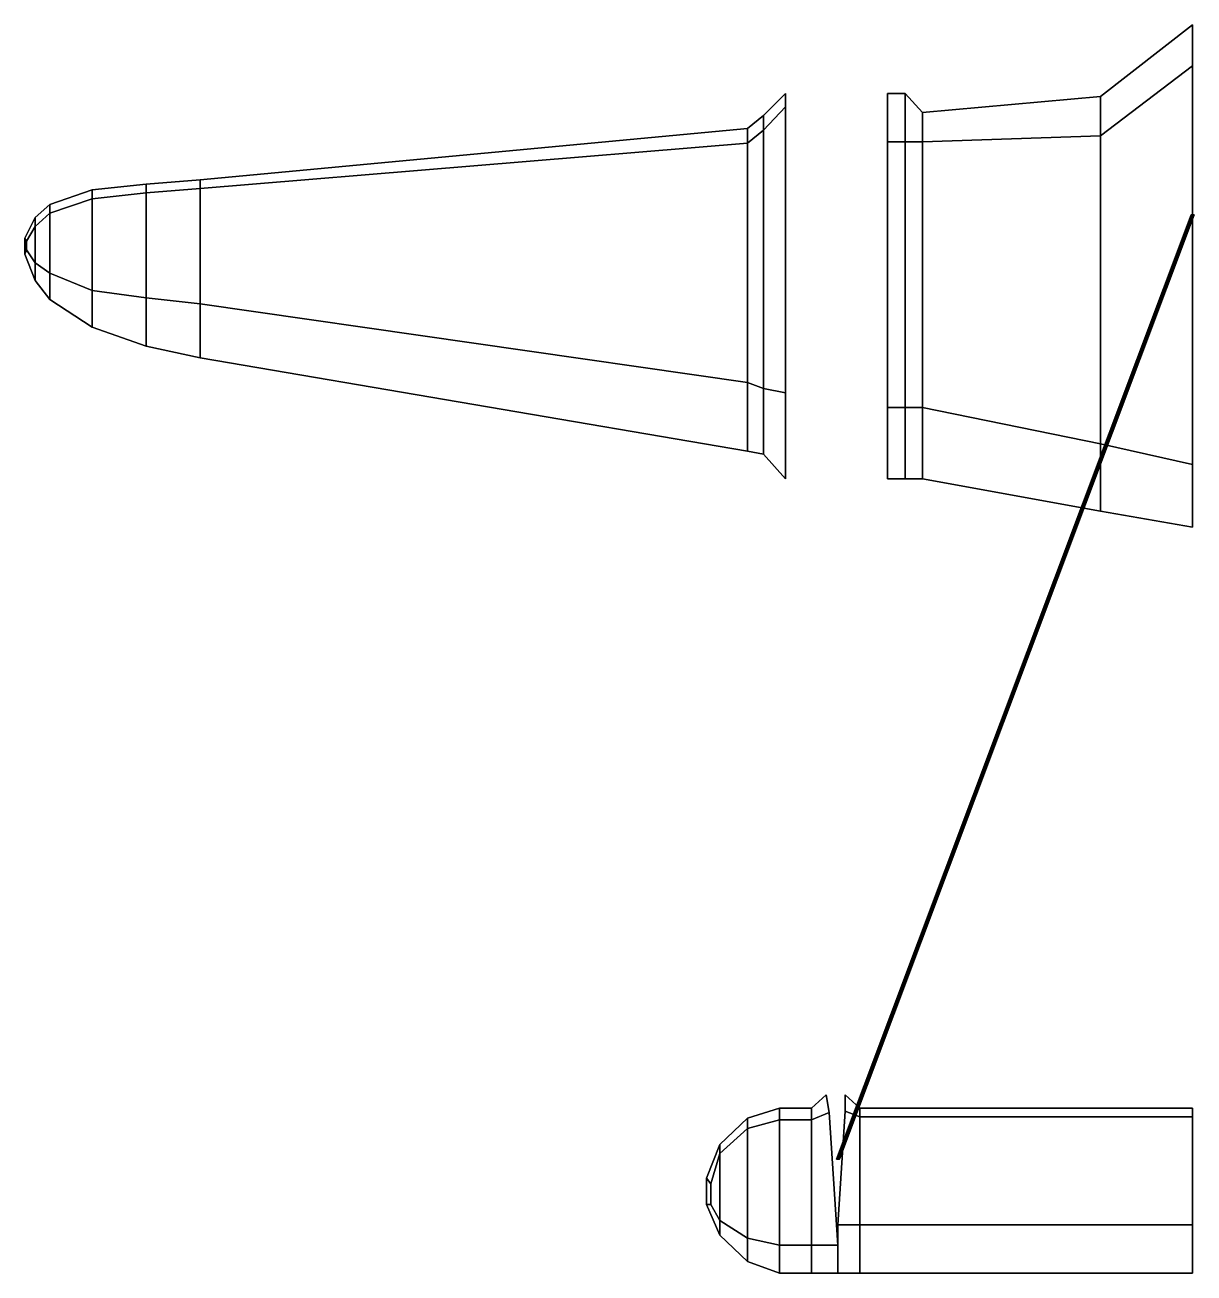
# Model space of a CAD drawing. Extents: x -8 to 0.01, y -5.43 to 3.12.
import ezdxf

# ---------------------------------------------------------------- set-up
doc = ezdxf.new("R2010")
doc.units = 0
doc.layers.add('WING1', color=5, linetype='CONTINUOUS')

msp = doc.modelspace()

# ---------------------------------------------------------------- linework, layer by layer
at = {"layer": 'WING1'}
for points in [[(-0.63, 2.36, 0.39), (0, 2.84, 0.22), (0, 3.12, 0.02), (-0.63, 2.63, 0.08)], [(-0.63, 2.63, 0.08), (0, 3.12, 0.02), (0, 2.84, -0.24), (-0.63, 2.36, -0.07)], [(-0.63, 0.25, 0.39), (0, 0.11, 0.22), (0, 2.84, 0.22), (-0.63, 2.36, 0.39)], [(-0.63, 2.36, -0.07), (0, 2.84, -0.24), (0, 0.11, -0.18), (-0.63, 0.25, -0.07)], [(-2.94, 2.4, 0.56), (-2.79, 2.56, 0.55), (-2.79, 2.65, 0.36), (-2.94, 2.5, 0.38)], [(-2.94, 2.5, 0.38), (-2.79, 2.65, 0.36), (-2.79, 2.56, 0.17), (-2.94, 2.4, 0.19)], [(-2.09, 2.32, 0.48), (-1.97, 2.32, 0.48), (-1.97, 2.65, 0.22), (-2.09, 2.65, 0.23)], [(-2.09, 2.65, 0.23), (-1.97, 2.65, 0.22), (-1.97, 2.32, 0.01), (-2.09, 2.32)], [(-1.97, 2.32, 0.48), (-1.85, 2.32, 0.48), (-1.85, 2.52, 0.21), (-1.97, 2.65, 0.22)], [(-1.97, 2.65, 0.22), (-1.85, 2.52, 0.21), (-1.85, 2.32, 0.08), (-1.97, 2.32, 0.01)], [(-1.85, 2.32, 0.48), (-0.63, 2.36, 0.39), (-0.63, 2.63, 0.08), (-1.85, 2.52, 0.21)], [(-1.85, 2.52, 0.21), (-0.63, 2.63, 0.08), (-0.63, 2.36, -0.07), (-1.85, 2.32, 0.08)], [(-3.05, 2.31, 0.57), (-2.94, 2.4, 0.56), (-2.94, 2.5, 0.38), (-3.05, 2.41, 0.39)], [(-3.05, 2.41, 0.39), (-2.94, 2.5, 0.38), (-2.94, 2.4, 0.19), (-3.05, 2.31, 0.22)], [(-2.94, 0.63, 0.56), (-2.79, 0.6, 0.55), (-2.79, 2.56, 0.55), (-2.94, 2.4, 0.56)], [(-2.94, 2.4, 0.19), (-2.79, 2.56, 0.17), (-2.79, 0.6, 0.17), (-2.94, 0.63, 0.19)], [(-6.8, 2, 0.82), (-3.05, 2.31, 0.57), (-3.05, 2.41, 0.39), (-6.8, 2.06, 0.73)], [(-6.8, 2.06, 0.73), (-3.05, 2.41, 0.39), (-3.05, 2.31, 0.22), (-6.8, 2, 0.66)], [(-3.05, 0.67, 0.57), (-2.94, 0.63, 0.56), (-2.94, 2.4, 0.56), (-3.05, 2.31, 0.57)], [(-3.05, 2.31, 0.22), (-2.94, 2.4, 0.19), (-2.94, 0.63, 0.19), (-3.05, 0.67, 0.22)], [(-6.8, 1.21, 0.82), (-3.05, 0.67, 0.57), (-3.05, 2.31, 0.57), (-6.8, 2, 0.82)], [(-6.8, 2, 0.66), (-3.05, 2.31, 0.22), (-3.05, 0.67, 0.22), (-6.8, 1.21, 0.66)], [(-2.09, 0.5, 0.48), (-1.97, 0.5, 0.48), (-1.97, 2.32, 0.48), (-2.09, 2.32, 0.48)], [(-2.09, 2.32), (-1.97, 2.32, 0.01), (-1.97, 0.5, 0.01), (-2.09, 0.5)], [(-1.97, 0.5, 0.48), (-1.85, 0.5, 0.48), (-1.85, 2.32, 0.48), (-1.97, 2.32, 0.48)], [(-1.97, 2.32, 0.01), (-1.85, 2.32, 0.08), (-1.85, 0.5, 0.08), (-1.97, 0.5, 0.01)], [(-1.85, 0.5, 0.48), (-0.63, 0.25, 0.39), (-0.63, 2.36, 0.39), (-1.85, 2.32, 0.48)], [(-1.85, 2.32, 0.08), (-0.63, 2.36, -0.07), (-0.63, 0.25, -0.07), (-1.85, 0.5, 0.08)], [(-7.17, 1.97, 0.85), (-6.8, 2, 0.82), (-6.8, 2.06, 0.73), (-7.17, 2.03, 0.77)], [(-7.17, 2.03, 0.77), (-6.8, 2.06, 0.73), (-6.8, 2, 0.66), (-7.17, 1.97, 0.7)], [(-7.83, 1.83, 0.89), (-7.54, 1.93, 0.87), (-7.54, 1.99, 0.81), (-7.83, 1.89, 0.85)], [(-7.83, 1.89, 0.85), (-7.54, 1.99, 0.81), (-7.54, 1.93, 0.76), (-7.83, 1.83, 0.82)], [(-7.54, 1.93, 0.87), (-7.17, 1.97, 0.85), (-7.17, 2.03, 0.77), (-7.54, 1.99, 0.81)], [(-7.54, 1.99, 0.81), (-7.17, 2.03, 0.77), (-7.17, 1.97, 0.7), (-7.54, 1.93, 0.76)], [(-7.54, 1.3, 0.87), (-7.17, 1.25, 0.85), (-7.17, 1.97, 0.85), (-7.54, 1.93, 0.87)], [(-7.54, 1.93, 0.76), (-7.17, 1.97, 0.7), (-7.17, 1.25, 0.7), (-7.54, 1.3, 0.76)], [(-7.17, 1.25, 0.85), (-6.8, 1.21, 0.82), (-6.8, 2, 0.82), (-7.17, 1.97, 0.85)], [(-7.17, 1.97, 0.7), (-6.8, 2, 0.66), (-6.8, 1.21, 0.66), (-7.17, 1.25, 0.7)], [(-7.93, 1.74, 0.9), (-7.83, 1.83, 0.89), (-7.83, 1.89, 0.85), (-7.93, 1.8, 0.87)], [(-7.93, 1.8, 0.87), (-7.83, 1.89, 0.85), (-7.83, 1.83, 0.82), (-7.93, 1.74, 0.85)], [(-7.83, 1.42, 0.89), (-7.54, 1.3, 0.87), (-7.54, 1.93, 0.87), (-7.83, 1.83, 0.89)], [(-7.83, 1.83, 0.82), (-7.54, 1.93, 0.76), (-7.54, 1.3, 0.76), (-7.83, 1.42, 0.82)], [(-7.99, 1.64, 0.9), (-7.93, 1.74, 0.9), (-7.93, 1.8, 0.87), (-8, 1.66, 0.88)], [(-8, 1.66, 0.88), (-7.93, 1.8, 0.87), (-7.93, 1.74, 0.85), (-7.99, 1.64, 0.87)], [(-7.93, 1.49, 0.9), (-7.83, 1.42, 0.89), (-7.83, 1.83, 0.89), (-7.93, 1.74, 0.9)], [(-7.93, 1.74, 0.85), (-7.83, 1.83, 0.82), (-7.83, 1.42, 0.82), (-7.93, 1.49, 0.85)], [(0, 1.82, 1.11), (-0.01, 1.82, 1.1), (-2.44, -4.65, 1.64), (-2.43, -4.65, 1.65)], [(-0.01, 1.82, 1.1), (0, 1.82, 1.09), (-2.43, -4.65, 1.63), (-2.44, -4.65, 1.64)], [(0.01, 1.82, 1.1), (0, 1.82, 1.11), (-2.43, -4.65, 1.65), (-2.42, -4.65, 1.64)], [(0, 1.82, 1.09), (0.01, 1.82, 1.1), (-2.42, -4.65, 1.64), (-2.43, -4.65, 1.63)], [(-7.99, 1.58, 0.9), (-7.93, 1.49, 0.9), (-7.93, 1.74, 0.9), (-7.99, 1.64, 0.9)], [(-7.99, 1.64, 0.87), (-7.93, 1.74, 0.85), (-7.93, 1.49, 0.85), (-7.99, 1.58, 0.87)], [(-8, 1.55, 0.88), (-7.99, 1.58, 0.9), (-7.99, 1.64, 0.9), (-8, 1.66, 0.88)], [(-7.99, 1.58, 0.87), (-8, 1.55, 0.88), (-8, 1.66, 0.88), (-7.99, 1.64, 0.87)], [(-7.93, 1.37, 0.87), (-7.93, 1.49, 0.9), (-7.99, 1.58, 0.9), (-8, 1.55, 0.88)], [(-7.93, 1.49, 0.85), (-7.93, 1.37, 0.87), (-8, 1.55, 0.88), (-7.99, 1.58, 0.87)], [(-7.83, 1.24, 0.85), (-7.83, 1.42, 0.89), (-7.93, 1.49, 0.9), (-7.93, 1.37, 0.87)], [(-7.83, 1.42, 0.82), (-7.83, 1.24, 0.85), (-7.93, 1.37, 0.87), (-7.93, 1.49, 0.85)], [(-7.54, 1.05, 0.81), (-7.54, 1.3, 0.87), (-7.83, 1.42, 0.89), (-7.83, 1.24, 0.85)], [(-7.54, 1.3, 0.76), (-7.54, 1.05, 0.81), (-7.83, 1.24, 0.85), (-7.83, 1.42, 0.82)], [(-7.17, 0.92, 0.77), (-7.17, 1.25, 0.85), (-7.54, 1.3, 0.87), (-7.54, 1.05, 0.81)], [(-7.17, 1.25, 0.7), (-7.17, 0.92, 0.77), (-7.54, 1.05, 0.81), (-7.54, 1.3, 0.76)], [(-6.8, 0.84, 0.73), (-6.8, 1.21, 0.82), (-7.17, 1.25, 0.85), (-7.17, 0.92, 0.77)], [(-6.8, 1.21, 0.66), (-6.8, 0.84, 0.73), (-7.17, 0.92, 0.77), (-7.17, 1.25, 0.7)], [(-3.05, 0.2, 0.39), (-3.05, 0.67, 0.57), (-6.8, 1.21, 0.82), (-6.8, 0.84, 0.73)], [(-3.05, 0.67, 0.22), (-3.05, 0.2, 0.39), (-6.8, 0.84, 0.73), (-6.8, 1.21, 0.66)], [(-2.94, 0.18, 0.38), (-2.94, 0.63, 0.56), (-3.05, 0.67, 0.57), (-3.05, 0.2, 0.39)], [(-2.94, 0.63, 0.19), (-2.94, 0.18, 0.38), (-3.05, 0.2, 0.39), (-3.05, 0.67, 0.22)], [(-2.79, 0.01, 0.36), (-2.79, 0.6, 0.55), (-2.94, 0.63, 0.56), (-2.94, 0.18, 0.38)], [(-2.79, 0.6, 0.17), (-2.79, 0.01, 0.36), (-2.94, 0.18, 0.38), (-2.94, 0.63, 0.19)], [(-1.97, 0.01, 0.22), (-1.97, 0.5, 0.48), (-2.09, 0.5, 0.48), (-2.09, 0.01, 0.23)], [(-1.97, 0.5, 0.01), (-1.97, 0.01, 0.22), (-2.09, 0.01, 0.23), (-2.09, 0.5)], [(-1.85, 0.01, 0.21), (-1.85, 0.5, 0.48), (-1.97, 0.5, 0.48), (-1.97, 0.01, 0.22)], [(-1.85, 0.5, 0.08), (-1.85, 0.01, 0.21), (-1.97, 0.01, 0.22), (-1.97, 0.5, 0.01)], [(-0.63, -0.21, 0.08), (-0.63, 0.25, 0.39), (-1.85, 0.5, 0.48), (-1.85, 0.01, 0.21)], [(-0.63, 0.25, -0.07), (-0.63, -0.21, 0.08), (-1.85, 0.01, 0.21), (-1.85, 0.5, 0.08)], [(0, -0.32, 0.02), (0, 0.11, 0.22), (-0.63, 0.25, 0.39), (-0.63, -0.21, 0.08)], [(0, 0.11, -0.18), (0, -0.32, 0.02), (-0.63, -0.21, 0.08), (-0.63, 0.25, -0.07)], [(-2.61, -4.38, 0.62), (-2.49, -4.33, 0.62), (-2.51, -4.21, 0.56), (-2.61, -4.3, 0.56)], [(-2.61, -4.3, 0.56), (-2.51, -4.21, 0.56), (-2.49, -4.33, 0.5), (-2.61, -4.38, 0.5)], [(-2.38, -4.32, 0.62), (-2.28, -4.36, 0.62), (-2.28, -4.3, 0.56), (-2.38, -4.21, 0.56)], [(-2.38, -4.21, 0.56), (-2.28, -4.3, 0.56), (-2.28, -4.36, 0.5), (-2.38, -4.32, 0.5)], [(-3.05, -4.44, 0.61), (-2.83, -4.38, 0.61), (-2.83, -4.3, 0.56), (-3.05, -4.37, 0.56)], [(-3.05, -4.37, 0.56), (-2.83, -4.3, 0.56), (-2.83, -4.38, 0.51), (-3.05, -4.44, 0.51)], [(-2.83, -4.38, 0.61), (-2.61, -4.38, 0.62), (-2.61, -4.3, 0.56), (-2.83, -4.3, 0.56)], [(-2.83, -4.3, 0.56), (-2.61, -4.3, 0.56), (-2.61, -4.38, 0.5), (-2.83, -4.38, 0.51)], [(-2.61, -5.24, 0.62), (-2.43, -5.24, 0.62), (-2.49, -4.33, 0.62), (-2.61, -4.38, 0.62)], [(-2.61, -4.38, 0.5), (-2.49, -4.33, 0.5), (-2.43, -5.24, 0.5), (-2.61, -5.24, 0.5)], [(-2.43, -5.1, 0.62), (-2.28, -5.1, 0.62), (-2.28, -4.36, 0.62), (-2.38, -4.32, 0.62)], [(-2.38, -4.32, 0.5), (-2.28, -4.36, 0.5), (-2.28, -5.1, 0.5), (-2.43, -5.1, 0.5)], [(-2.28, -4.36, 0.62), (0, -4.36, 0.62), (0, -4.3, 0.56), (-2.28, -4.3, 0.56)], [(-2.28, -4.3, 0.56), (0, -4.3, 0.56), (0, -4.36, 0.49), (-2.28, -4.36, 0.5)], [(-2.28, -5.1, 0.62), (0, -5.1, 0.62), (0, -4.36, 0.62), (-2.28, -4.36, 0.62)], [(-2.28, -4.36, 0.5), (0, -4.36, 0.49), (0, -5.1, 0.49), (-2.28, -5.1, 0.5)], [(-3.24, -4.61, 0.6), (-3.05, -4.44, 0.61), (-3.05, -4.37, 0.56), (-3.24, -4.55, 0.56)], [(-3.24, -4.55, 0.56), (-3.05, -4.37, 0.56), (-3.05, -4.44, 0.51), (-3.24, -4.61, 0.52)], [(-3.24, -5.07, 0.6), (-3.05, -5.19, 0.61), (-3.05, -4.44, 0.61), (-3.24, -4.61, 0.6)], [(-3.24, -4.61, 0.52), (-3.05, -4.44, 0.51), (-3.05, -5.19, 0.51), (-3.24, -5.07, 0.52)], [(-3.05, -5.19, 0.61), (-2.83, -5.24, 0.61), (-2.83, -4.38, 0.61), (-3.05, -4.44, 0.61)], [(-3.05, -4.44, 0.51), (-2.83, -4.38, 0.51), (-2.83, -5.24, 0.51), (-3.05, -5.19, 0.51)], [(-2.83, -5.24, 0.61), (-2.61, -5.24, 0.62), (-2.61, -4.38, 0.62), (-2.83, -4.38, 0.61)], [(-2.83, -4.38, 0.51), (-2.61, -4.38, 0.5), (-2.61, -5.24, 0.5), (-2.83, -5.24, 0.51)], [(-3.3, -4.82, 0.59), (-3.24, -4.61, 0.6), (-3.24, -4.55, 0.56), (-3.33, -4.78, 0.56)], [(-3.33, -4.78, 0.56), (-3.24, -4.55, 0.56), (-3.24, -4.61, 0.52), (-3.3, -4.82, 0.53)], [(-3.3, -4.96, 0.59), (-3.24, -5.07, 0.6), (-3.24, -4.61, 0.6), (-3.3, -4.82, 0.59)], [(-3.3, -4.82, 0.53), (-3.24, -4.61, 0.52), (-3.24, -5.07, 0.52), (-3.3, -4.96, 0.53)], [(-3.33, -4.96, 0.56), (-3.3, -4.96, 0.59), (-3.3, -4.82, 0.59), (-3.33, -4.78, 0.56)], [(-3.3, -4.96, 0.53), (-3.33, -4.96, 0.56), (-3.33, -4.78, 0.56), (-3.3, -4.82, 0.53)], [(-3.24, -5.17, 0.56), (-3.24, -5.07, 0.6), (-3.3, -4.96, 0.59), (-3.33, -4.96, 0.56)], [(-3.24, -5.07, 0.52), (-3.24, -5.17, 0.56), (-3.33, -4.96, 0.56), (-3.3, -4.96, 0.53)], [(-3.05, -5.35, 0.56), (-3.05, -5.19, 0.61), (-3.24, -5.07, 0.6), (-3.24, -5.17, 0.56)], [(-3.05, -5.19, 0.51), (-3.05, -5.35, 0.56), (-3.24, -5.17, 0.56), (-3.24, -5.07, 0.52)], [(-2.28, -5.43, 0.56), (-2.28, -5.1, 0.62), (-2.43, -5.1, 0.62), (-2.43, -5.43, 0.56)], [(-2.28, -5.1, 0.5), (-2.28, -5.43, 0.56), (-2.43, -5.43, 0.56), (-2.43, -5.1, 0.5)], [(0, -5.43, 0.56), (0, -5.1, 0.62), (-2.28, -5.1, 0.62), (-2.28, -5.43, 0.56)], [(0, -5.1, 0.49), (0, -5.43, 0.56), (-2.28, -5.43, 0.56), (-2.28, -5.1, 0.5)], [(-2.83, -5.43, 0.56), (-2.83, -5.24, 0.61), (-3.05, -5.19, 0.61), (-3.05, -5.35, 0.56)], [(-2.83, -5.24, 0.51), (-2.83, -5.43, 0.56), (-3.05, -5.35, 0.56), (-3.05, -5.19, 0.51)], [(-2.61, -5.43, 0.56), (-2.61, -5.24, 0.62), (-2.83, -5.24, 0.61), (-2.83, -5.43, 0.56)], [(-2.61, -5.24, 0.5), (-2.61, -5.43, 0.56), (-2.83, -5.43, 0.56), (-2.83, -5.24, 0.51)], [(-2.43, -5.43, 0.56), (-2.43, -5.24, 0.62), (-2.61, -5.24, 0.62), (-2.61, -5.43, 0.56)], [(-2.43, -5.24, 0.5), (-2.43, -5.43, 0.56), (-2.61, -5.43, 0.56), (-2.61, -5.24, 0.5)]]:
    msp.add_3dface(points, dxfattribs=at)

doc.saveas('drawing.dxf')
